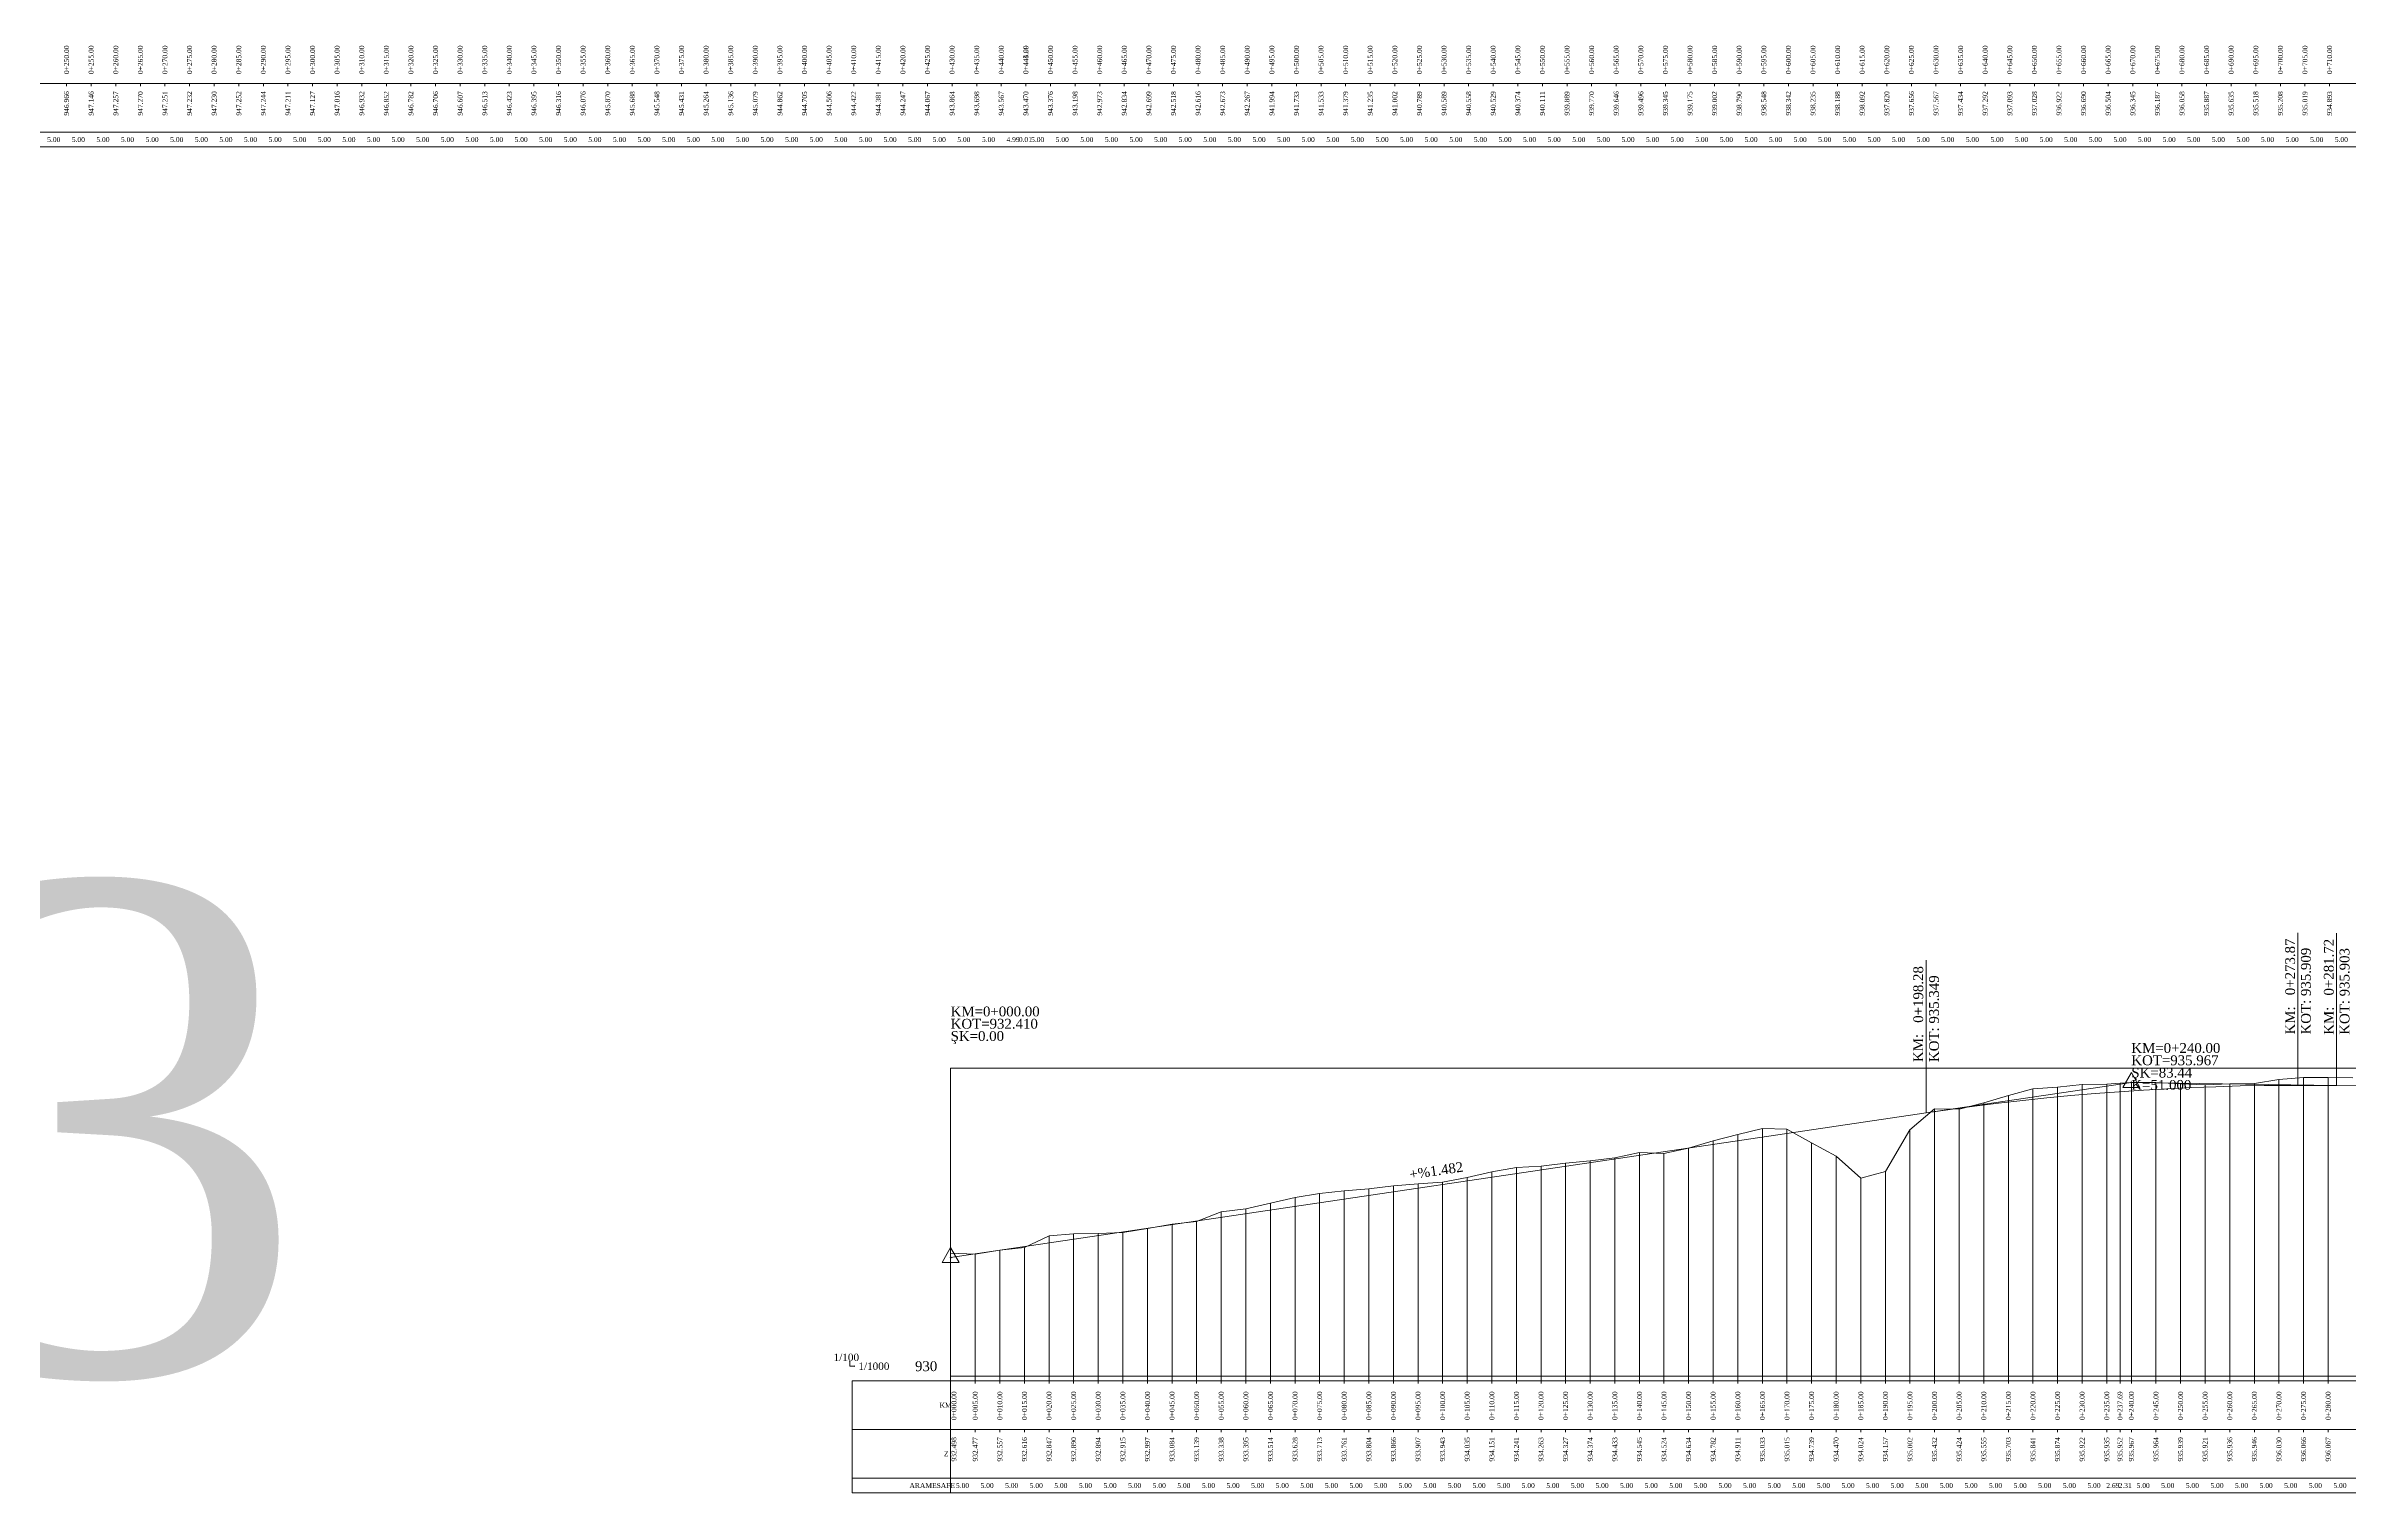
# Model space of a CAD drawing. Header units: metres. Extents: x 478603 to 489313, y 4282657 to 4289463.
# Drawn here: x 483923.2 to 484391.5, y 4285975.9 to 4286269.9 of the extents above; entities that cross this region are included whole.
import ezdxf

# ---------------------------------------------------------------- set-up
doc = ezdxf.new("R2010")
doc.units = ezdxf.units.M
doc.layers.get('0').update_dxf_attribs({"color": 5, "lineweight": 0})
for name, color, linetype, lineweight in [('PL_SEMBOL', 7, 'Continuous', 0), ('PR_ALINMAN', 1, 'Continuous', 0), ('PR_ENK_ARAMESAFE', 5, 'Continuous', 0), ('PR_ENK_EKSEN1', 5, 'Continuous', 0), ('PR_ENK_EKSEN1D', 1, 'Continuous', 0), ('PR_ENK_KM', 18, 'Continuous', 0), ('PR_ENK_Z', 96, 'Continuous', 0), ('PR_KIYAS', 153, 'Continuous', 0), ('PR_KURP', 2, 'Continuous', 0), ('PR_KURP_MIN', 30, 'Continuous', 0), ('PR_KURP_TF', 4, 'Continuous', 0), ('PR_KURP_TO', 96, 'Continuous', 0), ('PR_OLCEK', 1, 'Continuous', 0), ('PR_PROFIL', 153, 'Continuous', 0), ('PR_TANJANT', 30, 'Continuous', 0)]:
    doc.layers.add(name, color=color, linetype=linetype, lineweight=lineweight)
doc.styles.get("Standard").update_dxf_attribs({"font": 'times.ttf'})

# ---------------------------------------------------------------- blocks, each defined once
blk = doc.blocks.new('3')
at = {"layer": 'PL_SEMBOL'}
for p, q in [((0, 2), (-1.75, -1)), ((0.125, 0.125), (-0.125, -0.125)), ((-0.125, 0.125), (0.125, -0.125)), ((1.75, -1), (0, 2)), ((-1.75, -1), (1.75, -1))]:
    blk.add_line(p, q, dxfattribs=at)

msp = doc.modelspace()

# ---------------------------------------------------------------- linework, layer by layer
at = {"layer": 'PR_ALINMAN'}
for p, q in [((484388.77, 4286058.64), (484577.89, 4286055.73)), ((484107.04, 4286023.71), (484305.32, 4286053.1))]:
    msp.add_line(p, q, dxfattribs=at)
at = {"layer": 'PR_ENK_EKSEN1'}
for p, q in [((484337.04, 4286058.83), (484342.04, 4286058.95)), ((484342.04, 4286058.95), (484344.74, 4286059.13)), ((484344.74, 4286059.13), (484347.04, 4286059.28)), ((484347.04, 4286059.28), (484352.04, 4286059.25)), ((484352.04, 4286059.25), (484357.04, 4286059)), ((484357.04, 4286059), (484362.04, 4286058.81)), ((484362.04, 4286058.81), (484367.04, 4286058.97)), ((484367.04, 4286058.97), (484372.04, 4286059.07)), ((484372.04, 4286059.07), (484377.04, 4286059.91)), ((484377.04, 4286059.91), (484382.04, 4286060.27)), ((484382.04, 4286060.27), (484387.04, 4286060.28)), ((484387.04, 4286060.28), (484392.04, 4286060.22)), ((484312.04, 4286053.85), (484317.04, 4286055.16)), ((484317.04, 4286055.16), (484322.04, 4286056.64)), ((484322.04, 4286056.64), (484327.04, 4286058.01)), ((484327.04, 4286058.01), (484332.04, 4286058.34)), ((484332.04, 4286058.34), (484337.04, 4286058.83)), ((484267.04, 4286048.72), (484272.04, 4286049.94)), ((484272.04, 4286049.94), (484277.04, 4286049.75)), ((484277.04, 4286049.75), (484282.04, 4286047)), ((484297.04, 4286041.18), (484302.04, 4286049.63)), ((484302.04, 4286049.63), (484307.04, 4286053.93)), ((484307.04, 4286053.93), (484312.04, 4286053.85)), ((484242.04, 4286043.93), (484247.04, 4286045.06)), ((484247.04, 4286045.06), (484252.04, 4286044.84)), ((484252.04, 4286044.84), (484257.04, 4286045.94)), ((484257.04, 4286045.94), (484262.04, 4286047.43)), ((484262.04, 4286047.43), (484267.04, 4286048.72)), ((484282.04, 4286047), (484287.04, 4286044.31)), ((484212.04, 4286039.96), (484217.04, 4286041.12)), ((484217.04, 4286041.12), (484222.04, 4286042.02)), ((484222.04, 4286042.02), (484227.04, 4286042.23)), ((484227.04, 4286042.23), (484232.04, 4286042.88)), ((484232.04, 4286042.88), (484237.04, 4286043.35)), ((484237.04, 4286043.35), (484242.04, 4286043.93)), ((484287.04, 4286044.31), (484292.04, 4286039.84)), ((484292.04, 4286039.84), (484297.04, 4286041.18)), ((484172.04, 4286034.75), (484177.04, 4286035.89)), ((484177.04, 4286035.89), (484182.04, 4286036.74)), ((484182.04, 4286036.74), (484187.04, 4286037.22)), ((484187.04, 4286037.22), (484192.04, 4286037.65)), ((484192.04, 4286037.65), (484197.04, 4286038.27)), ((484197.04, 4286038.27), (484202.04, 4286038.68)), ((484202.04, 4286038.68), (484207.04, 4286039.04)), ((484207.04, 4286039.04), (484212.04, 4286039.96)), ((484152.04, 4286030.45), (484157.04, 4286030.99)), ((484157.04, 4286030.99), (484162.04, 4286032.99)), ((484162.04, 4286032.99), (484167.04, 4286033.56)), ((484167.04, 4286033.56), (484172.04, 4286034.75)), ((484122.04, 4286025.76), (484127.04, 4286028.08)), ((484127.04, 4286028.08), (484132.04, 4286028.51)), ((484132.04, 4286028.51), (484137.04, 4286028.55)), ((484137.04, 4286028.55), (484142.04, 4286028.76)), ((484142.04, 4286028.76), (484147.04, 4286029.57)), ((484147.04, 4286029.57), (484152.04, 4286030.45)), ((484107.04, 4286024.58), (484112.04, 4286024.38)), ((484112.04, 4286024.38), (484117.04, 4286025.17)), ((484117.04, 4286025.17), (484122.04, 4286025.76))]:
    msp.add_line(p, q, dxfattribs=at)
at = {"layer": 'PR_ENK_EKSEN1D'}
for p, q in [((484342.04, 4285998.61), (484342.04, 4286058.95)), ((484344.74, 4285998.61), (484344.74, 4286059.13)), ((484347.04, 4285998.61), (484347.04, 4286059.28)), ((484352.04, 4285998.61), (484352.04, 4286059.25)), ((484357.04, 4285998.61), (484357.04, 4286059)), ((484367.04, 4285998.61), (484367.04, 4286058.97)), ((484372.04, 4285998.61), (484372.04, 4286059.07)), ((484377.04, 4285998.61), (484377.04, 4286059.91)), ((484382.04, 4285998.61), (484382.04, 4286060.27)), ((484387.04, 4285998.61), (484387.04, 4286060.28)), ((484317.04, 4285998.61), (484317.04, 4286055.16)), ((484322.04, 4285998.61), (484322.04, 4286056.64)), ((484327.04, 4285998.61), (484327.04, 4286058.01)), ((484332.04, 4285998.61), (484332.04, 4286058.34)), ((484337.04, 4285998.61), (484337.04, 4286058.83)), ((484362.04, 4285998.61), (484362.04, 4286058.81)), ((484272.04, 4285998.61), (484272.04, 4286049.94)), ((484277.04, 4285998.61), (484277.04, 4286049.75)), ((484302.04, 4285998.61), (484302.04, 4286049.63)), ((484307.04, 4285998.61), (484307.04, 4286053.93)), ((484312.04, 4285998.61), (484312.04, 4286053.85)), ((484247.04, 4285998.61), (484247.04, 4286045.06)), ((484257.04, 4285998.61), (484257.04, 4286045.94)), ((484262.04, 4285998.61), (484262.04, 4286047.43)), ((484267.04, 4285998.61), (484267.04, 4286048.72)), ((484282.04, 4285998.61), (484282.04, 4286047)), ((484217.04, 4285998.61), (484217.04, 4286041.12)), ((484222.04, 4285998.61), (484222.04, 4286042.02)), ((484227.04, 4285998.61), (484227.04, 4286042.23)), ((484232.04, 4285998.61), (484232.04, 4286042.88)), ((484237.04, 4285998.61), (484237.04, 4286043.35)), ((484242.04, 4285998.61), (484242.04, 4286043.93)), ((484252.04, 4285998.61), (484252.04, 4286044.84)), ((484287.04, 4285998.61), (484287.04, 4286044.31)), ((484297.04, 4285998.61), (484297.04, 4286041.18)), ((484177.04, 4285998.61), (484177.04, 4286035.89)), ((484182.04, 4285998.61), (484182.04, 4286036.74)), ((484187.04, 4285998.61), (484187.04, 4286037.22)), ((484192.04, 4285998.61), (484192.04, 4286037.65)), ((484197.04, 4285998.61), (484197.04, 4286038.27)), ((484202.04, 4285998.61), (484202.04, 4286038.68)), ((484207.04, 4285998.61), (484207.04, 4286039.04)), ((484212.04, 4285998.61), (484212.04, 4286039.96)), ((484292.04, 4285998.61), (484292.04, 4286039.84)), ((484157.04, 4285998.61), (484157.04, 4286030.99)), ((484162.04, 4285998.61), (484162.04, 4286032.99)), ((484167.04, 4285998.61), (484167.04, 4286033.56)), ((484172.04, 4285998.61), (484172.04, 4286034.75)), ((484127.04, 4285998.61), (484127.04, 4286028.08)), ((484132.04, 4285998.61), (484132.04, 4286028.51)), ((484137.04, 4285998.61), (484137.04, 4286028.55)), ((484142.04, 4285998.61), (484142.04, 4286028.76)), ((484147.04, 4285998.61), (484147.04, 4286029.57)), ((484152.04, 4285998.61), (484152.04, 4286030.45)), ((484107.04, 4285998.61), (484107.04, 4286024.58)), ((484112.04, 4285998.61), (484112.04, 4286024.38)), ((484117.04, 4285998.61), (484117.04, 4286025.17)), ((484122.04, 4285998.61), (484122.04, 4286025.76))]:
    msp.add_line(p, q, dxfattribs=at)
at = {"layer": 'PR_KIYAS'}
msp.add_line((484107.04, 4285999.61), (484577.89, 4285999.61), dxfattribs=at)
at = {"layer": 'PR_KURP'}
for p, q in [((484310.23, 4286053.8), (484315.14, 4286054.46)), ((484315.14, 4286054.46), (484320.05, 4286055.07)), ((484320.05, 4286055.07), (484324.96, 4286055.63)), ((484324.96, 4286055.63), (484329.87, 4286056.14)), ((484329.87, 4286056.14), (484334.77, 4286056.61)), ((484334.77, 4286056.61), (484339.68, 4286057.03)), ((484339.68, 4286057.03), (484344.59, 4286057.4)), ((484344.59, 4286057.4), (484349.5, 4286057.73)), ((484349.5, 4286057.73), (484354.41, 4286058.01)), ((484354.41, 4286058.01), (484359.32, 4286058.24)), ((484359.32, 4286058.24), (484364.22, 4286058.42)), ((484364.22, 4286058.42), (484369.13, 4286058.56)), ((484369.13, 4286058.56), (484374.04, 4286058.65)), ((484374.04, 4286058.65), (484378.95, 4286058.69)), ((484378.95, 4286058.69), (484383.86, 4286058.69)), ((484383.86, 4286058.69), (484388.77, 4286058.64)), ((484305.32, 4286053.1), (484310.23, 4286053.8))]:
    msp.add_line(p, q, dxfattribs=at)
at = {"layer": 'PR_KURP_MIN'}
msp.add_line((484380.91, 4286058.7), (484380.91, 4286089.7), dxfattribs=at)
at = {"layer": 'PR_KURP_TF'}
msp.add_line((484388.77, 4286058.64), (484388.77, 4286089.64), dxfattribs=at)
at = {"layer": 'PR_KURP_TO'}
msp.add_line((484305.32, 4286053.1), (484305.32, 4286084.1), dxfattribs=at)
at = {"layer": 'PR_OLCEK'}
for p, q in [((484086.49, 4286002.51), (484086.54, 4286002.61)), ((484086.54, 4286001.61), (484086.54, 4286002.61)), ((484086.54, 4286002.61), (484086.59, 4286002.51)), ((484087.54, 4286001.61), (484086.54, 4286001.61)), ((484087.44, 4286001.66), (484087.54, 4286001.61)), ((484087.54, 4286001.61), (484087.44, 4286001.56))]:
    msp.add_line(p, q, dxfattribs=at)
for p in [(484107.04, 4286062.16, 936.25), (484107.04, 4285998.61, 929.9)]:
    msp.add_point(p, dxfattribs=at)
at = {"layer": 'PR_PROFIL'}
for p, q in [((483657.33, 4286262.27), (484823.26, 4286262.27)), ((483927.33, 4286261.77), (483927.33, 4286262.27)), ((483932.33, 4286261.77), (483932.33, 4286262.27)), ((483937.33, 4286261.77), (483937.33, 4286262.27)), ((483942.33, 4286261.77), (483942.33, 4286262.27)), ((483947.33, 4286261.77), (483947.33, 4286262.27)), ((483952.33, 4286261.77), (483952.33, 4286262.27)), ((483957.33, 4286261.77), (483957.33, 4286262.27)), ((483962.33, 4286261.77), (483962.33, 4286262.27)), ((483967.33, 4286261.77), (483967.33, 4286262.27)), ((483972.33, 4286261.77), (483972.33, 4286262.27)), ((483977.33, 4286261.77), (483977.33, 4286262.27)), ((483982.33, 4286261.77), (483982.33, 4286262.27)), ((483987.33, 4286261.77), (483987.33, 4286262.27)), ((483992.33, 4286261.77), (483992.33, 4286262.27)), ((483997.33, 4286261.77), (483997.33, 4286262.27)), ((484002.33, 4286261.77), (484002.33, 4286262.27)), ((484007.33, 4286261.77), (484007.33, 4286262.27)), ((484012.33, 4286261.77), (484012.33, 4286262.27)), ((484017.33, 4286261.77), (484017.33, 4286262.27)), ((484022.33, 4286261.77), (484022.33, 4286262.27)), ((484027.33, 4286261.77), (484027.33, 4286262.27)), ((484032.33, 4286261.77), (484032.33, 4286262.27)), ((484037.33, 4286261.77), (484037.33, 4286262.27)), ((484042.33, 4286261.77), (484042.33, 4286262.27)), ((484047.33, 4286261.77), (484047.33, 4286262.27)), ((484052.33, 4286261.77), (484052.33, 4286262.27)), ((484057.33, 4286261.77), (484057.33, 4286262.27)), ((484062.33, 4286261.77), (484062.33, 4286262.27)), ((484067.33, 4286261.77), (484067.33, 4286262.27)), ((484072.33, 4286261.77), (484072.33, 4286262.27)), ((484077.33, 4286261.77), (484077.33, 4286262.27)), ((484082.33, 4286261.77), (484082.33, 4286262.27)), ((484087.33, 4286261.77), (484087.33, 4286262.27)), ((484092.33, 4286261.77), (484092.33, 4286262.27)), ((484097.33, 4286261.77), (484097.33, 4286262.27)), ((484102.33, 4286261.77), (484102.33, 4286262.27)), ((484107.33, 4286261.77), (484107.33, 4286262.27)), ((484112.33, 4286261.77), (484112.33, 4286262.27)), ((484117.33, 4286261.77), (484117.33, 4286262.27)), ((484122.32, 4286261.77), (484122.32, 4286262.27)), ((484122.33, 4286261.77), (484122.33, 4286262.27)), ((484127.33, 4286261.77), (484127.33, 4286262.27)), ((484132.33, 4286261.77), (484132.33, 4286262.27)), ((484137.33, 4286261.77), (484137.33, 4286262.27)), ((484142.33, 4286261.77), (484142.33, 4286262.27)), ((484147.33, 4286261.77), (484147.33, 4286262.27)), ((484152.33, 4286261.77), (484152.33, 4286262.27)), ((484157.33, 4286261.77), (484157.33, 4286262.27)), ((484162.33, 4286261.77), (484162.33, 4286262.27)), ((484167.33, 4286261.77), (484167.33, 4286262.27)), ((484172.33, 4286261.77), (484172.33, 4286262.27)), ((484177.33, 4286261.77), (484177.33, 4286262.27)), ((484182.33, 4286261.77), (484182.33, 4286262.27)), ((484187.33, 4286261.77), (484187.33, 4286262.27)), ((484192.33, 4286261.77), (484192.33, 4286262.27)), ((484197.33, 4286261.77), (484197.33, 4286262.27)), ((484202.33, 4286261.77), (484202.33, 4286262.27)), ((484207.33, 4286261.77), (484207.33, 4286262.27)), ((484212.33, 4286261.77), (484212.33, 4286262.27)), ((484217.33, 4286261.77), (484217.33, 4286262.27)), ((484222.33, 4286261.77), (484222.33, 4286262.27)), ((484227.33, 4286261.77), (484227.33, 4286262.27)), ((484232.33, 4286261.77), (484232.33, 4286262.27)), ((484237.33, 4286261.77), (484237.33, 4286262.27)), ((484242.33, 4286261.77), (484242.33, 4286262.27)), ((484247.33, 4286261.77), (484247.33, 4286262.27)), ((484252.33, 4286261.77), (484252.33, 4286262.27)), ((484257.33, 4286261.77), (484257.33, 4286262.27)), ((484262.33, 4286261.77), (484262.33, 4286262.27)), ((484267.33, 4286261.77), (484267.33, 4286262.27)), ((484272.33, 4286261.77), (484272.33, 4286262.27)), ((484277.33, 4286261.77), (484277.33, 4286262.27)), ((484282.33, 4286261.77), (484282.33, 4286262.27)), ((484287.33, 4286261.77), (484287.33, 4286262.27)), ((484292.33, 4286261.77), (484292.33, 4286262.27)), ((484297.33, 4286261.77), (484297.33, 4286262.27)), ((484302.33, 4286261.77), (484302.33, 4286262.27)), ((484307.33, 4286261.77), (484307.33, 4286262.27)), ((484312.33, 4286261.77), (484312.33, 4286262.27)), ((484317.33, 4286261.77), (484317.33, 4286262.27)), ((484322.33, 4286261.77), (484322.33, 4286262.27)), ((484327.33, 4286261.77), (484327.33, 4286262.27)), ((484332.33, 4286261.77), (484332.33, 4286262.27)), ((484337.33, 4286261.77), (484337.33, 4286262.27)), ((484342.33, 4286261.77), (484342.33, 4286262.27)), ((484347.33, 4286261.77), (484347.33, 4286262.27)), ((484352.33, 4286261.77), (484352.33, 4286262.27)), ((484357.33, 4286261.77), (484357.33, 4286262.27)), ((484362.33, 4286261.77), (484362.33, 4286262.27)), ((484367.33, 4286261.77), (484367.33, 4286262.27)), ((484372.33, 4286261.77), (484372.33, 4286262.27)), ((484377.33, 4286261.77), (484377.33, 4286262.27)), ((484382.33, 4286261.77), (484382.33, 4286262.27)), ((484387.33, 4286261.77), (484387.33, 4286262.27)), ((483657.33, 4286252.4), (484823.26, 4286252.4)), ((483657.33, 4286249.4), (484823.26, 4286249.4)), ((484107.04, 4286062.16), (484577.89, 4286062.16)), ((484107.04, 4285998.61), (484107.04, 4286062.16)), ((484087.04, 4285998.61), (484577.89, 4285998.61)), ((484087.04, 4285988.73), (484087.04, 4285998.61)), ((484107.04, 4285988.73), (484107.04, 4285998.61)), ((484107.04, 4285998.11), (484107.04, 4285998.61)), ((484112.04, 4285998.11), (484112.04, 4285998.61)), ((484117.04, 4285998.11), (484117.04, 4285998.61)), ((484122.04, 4285998.11), (484122.04, 4285998.61)), ((484127.04, 4285998.11), (484127.04, 4285998.61)), ((484132.04, 4285998.11), (484132.04, 4285998.61)), ((484137.04, 4285998.11), (484137.04, 4285998.61)), ((484142.04, 4285998.11), (484142.04, 4285998.61)), ((484147.04, 4285998.11), (484147.04, 4285998.61)), ((484152.04, 4285998.11), (484152.04, 4285998.61)), ((484157.04, 4285998.11), (484157.04, 4285998.61)), ((484162.04, 4285998.11), (484162.04, 4285998.61)), ((484167.04, 4285998.11), (484167.04, 4285998.61)), ((484172.04, 4285998.11), (484172.04, 4285998.61)), ((484177.04, 4285998.11), (484177.04, 4285998.61)), ((484182.04, 4285998.11), (484182.04, 4285998.61)), ((484187.04, 4285998.11), (484187.04, 4285998.61)), ((484192.04, 4285998.11), (484192.04, 4285998.61)), ((484197.04, 4285998.11), (484197.04, 4285998.61)), ((484202.04, 4285998.11), (484202.04, 4285998.61)), ((484207.04, 4285998.11), (484207.04, 4285998.61)), ((484212.04, 4285998.11), (484212.04, 4285998.61)), ((484217.04, 4285998.11), (484217.04, 4285998.61)), ((484222.04, 4285998.11), (484222.04, 4285998.61)), ((484227.04, 4285998.11), (484227.04, 4285998.61)), ((484232.04, 4285998.11), (484232.04, 4285998.61)), ((484237.04, 4285998.11), (484237.04, 4285998.61)), ((484242.04, 4285998.11), (484242.04, 4285998.61)), ((484247.04, 4285998.11), (484247.04, 4285998.61)), ((484252.04, 4285998.11), (484252.04, 4285998.61)), ((484257.04, 4285998.11), (484257.04, 4285998.61)), ((484262.04, 4285998.11), (484262.04, 4285998.61)), ((484267.04, 4285998.11), (484267.04, 4285998.61)), ((484272.04, 4285998.11), (484272.04, 4285998.61)), ((484277.04, 4285998.11), (484277.04, 4285998.61)), ((484282.04, 4285998.11), (484282.04, 4285998.61)), ((484287.04, 4285998.11), (484287.04, 4285998.61)), ((484292.04, 4285998.11), (484292.04, 4285998.61)), ((484297.04, 4285998.11), (484297.04, 4285998.61)), ((484302.04, 4285998.11), (484302.04, 4285998.61)), ((484307.04, 4285998.11), (484307.04, 4285998.61)), ((484312.04, 4285998.11), (484312.04, 4285998.61)), ((484317.04, 4285998.11), (484317.04, 4285998.61)), ((484322.04, 4285998.11), (484322.04, 4285998.61)), ((484327.04, 4285998.11), (484327.04, 4285998.61)), ((484332.04, 4285998.11), (484332.04, 4285998.61)), ((484337.04, 4285998.11), (484337.04, 4285998.61)), ((484342.04, 4285998.11), (484342.04, 4285998.61)), ((484344.74, 4285998.11), (484344.74, 4285998.61)), ((484347.04, 4285998.11), (484347.04, 4285998.61)), ((484352.04, 4285998.11), (484352.04, 4285998.61)), ((484357.04, 4285998.11), (484357.04, 4285998.61)), ((484362.04, 4285998.11), (484362.04, 4285998.61)), ((484367.04, 4285998.11), (484367.04, 4285998.61)), ((484372.04, 4285998.11), (484372.04, 4285998.61)), ((484377.04, 4285998.11), (484377.04, 4285998.61)), ((484382.04, 4285998.11), (484382.04, 4285998.61)), ((484387.04, 4285998.11), (484387.04, 4285998.61)), ((484087.04, 4285988.73), (484577.89, 4285988.73)), ((484087.04, 4285978.86), (484087.04, 4285988.73)), ((484107.04, 4285978.86), (484107.04, 4285988.73)), ((484107.04, 4285988.23), (484107.04, 4285988.73)), ((484112.04, 4285988.23), (484112.04, 4285988.73)), ((484117.04, 4285988.23), (484117.04, 4285988.73)), ((484122.04, 4285988.23), (484122.04, 4285988.73)), ((484127.04, 4285988.23), (484127.04, 4285988.73)), ((484132.04, 4285988.23), (484132.04, 4285988.73)), ((484137.04, 4285988.23), (484137.04, 4285988.73)), ((484142.04, 4285988.23), (484142.04, 4285988.73)), ((484147.04, 4285988.23), (484147.04, 4285988.73)), ((484152.04, 4285988.23), (484152.04, 4285988.73)), ((484157.04, 4285988.23), (484157.04, 4285988.73)), ((484162.04, 4285988.23), (484162.04, 4285988.73)), ((484167.04, 4285988.23), (484167.04, 4285988.73)), ((484172.04, 4285988.23), (484172.04, 4285988.73)), ((484177.04, 4285988.23), (484177.04, 4285988.73)), ((484182.04, 4285988.23), (484182.04, 4285988.73)), ((484187.04, 4285988.23), (484187.04, 4285988.73)), ((484192.04, 4285988.23), (484192.04, 4285988.73)), ((484197.04, 4285988.23), (484197.04, 4285988.73)), ((484202.04, 4285988.23), (484202.04, 4285988.73)), ((484207.04, 4285988.23), (484207.04, 4285988.73)), ((484212.04, 4285988.23), (484212.04, 4285988.73)), ((484217.04, 4285988.23), (484217.04, 4285988.73)), ((484222.04, 4285988.23), (484222.04, 4285988.73)), ((484227.04, 4285988.23), (484227.04, 4285988.73)), ((484232.04, 4285988.23), (484232.04, 4285988.73)), ((484237.04, 4285988.23), (484237.04, 4285988.73)), ((484242.04, 4285988.23), (484242.04, 4285988.73)), ((484247.04, 4285988.23), (484247.04, 4285988.73)), ((484252.04, 4285988.23), (484252.04, 4285988.73)), ((484257.04, 4285988.23), (484257.04, 4285988.73)), ((484262.04, 4285988.23), (484262.04, 4285988.73)), ((484267.04, 4285988.23), (484267.04, 4285988.73)), ((484272.04, 4285988.23), (484272.04, 4285988.73)), ((484277.04, 4285988.23), (484277.04, 4285988.73)), ((484282.04, 4285988.23), (484282.04, 4285988.73)), ((484287.04, 4285988.23), (484287.04, 4285988.73)), ((484292.04, 4285988.23), (484292.04, 4285988.73)), ((484297.04, 4285988.23), (484297.04, 4285988.73)), ((484302.04, 4285988.23), (484302.04, 4285988.73)), ((484307.04, 4285988.23), (484307.04, 4285988.73)), ((484312.04, 4285988.23), (484312.04, 4285988.73)), ((484317.04, 4285988.23), (484317.04, 4285988.73)), ((484322.04, 4285988.23), (484322.04, 4285988.73)), ((484327.04, 4285988.23), (484327.04, 4285988.73)), ((484332.04, 4285988.23), (484332.04, 4285988.73)), ((484337.04, 4285988.23), (484337.04, 4285988.73)), ((484342.04, 4285988.23), (484342.04, 4285988.73)), ((484344.74, 4285988.23), (484344.74, 4285988.73)), ((484347.04, 4285988.23), (484347.04, 4285988.73)), ((484352.04, 4285988.23), (484352.04, 4285988.73)), ((484357.04, 4285988.23), (484357.04, 4285988.73)), ((484362.04, 4285988.23), (484362.04, 4285988.73)), ((484367.04, 4285988.23), (484367.04, 4285988.73)), ((484372.04, 4285988.23), (484372.04, 4285988.73)), ((484377.04, 4285988.23), (484377.04, 4285988.73)), ((484382.04, 4285988.23), (484382.04, 4285988.73)), ((484387.04, 4285988.23), (484387.04, 4285988.73)), ((484087.04, 4285978.86), (484577.89, 4285978.86)), ((484087.04, 4285975.86), (484087.04, 4285978.86)), ((484087.04, 4285975.86), (484577.89, 4285975.86)), ((484107.04, 4285975.86), (484107.04, 4285978.86))]:
    msp.add_line(p, q, dxfattribs=at)
at = {"layer": 'PR_TANJANT'}
for p, q in [((484305.32, 4286053.1), (484347.04, 4286059.28)), ((484347.04, 4286059.28), (484388.77, 4286058.64))]:
    msp.add_line(p, q, dxfattribs=at)

# ---------------------------------------------------------------- block references
at = {"layer": 'PR_ALINMAN'}
for p in [(484347.04, 4286059.28), (484107.04, 4286023.71)]:
    msp.add_blockref('3', p, dxfattribs=at)

# ---------------------------------------------------------------- texts
msp.add_text('Y1-3', height=100).set_placement((483665.91, 4286000.01))
for s, p in [('KM=0+000.00', (484107.04, 4286072.71)), ('KOT=932.410', (484107.04, 4286070.21)), ('ŞK=0.00', (484107.04, 4286067.71)), ('KM=0+240.00', (484347.04, 4286065.28)), ('KOT=935.967', (484347.04, 4286062.78)), ('K=51.000', (484347.04, 4286057.78)), ('ŞK=83.44', (484347.04, 4286060.28))]:
    msp.add_text(s, height=2, dxfattribs=at).set_placement(p)
msp.add_text('+%1.482', height=2, rotation=8.4308, dxfattribs=at).set_placement((484200.45, 4286039.57))
at = {"layer": 'PR_ENK_ARAMESAFE'}
for s, p in [('5.00', (483923.39, 4286250.4)), ('5.00', (483928.39, 4286250.4)), ('5.00', (483933.39, 4286250.4)), ('5.00', (483938.39, 4286250.4)), ('5.00', (483943.39, 4286250.4)), ('5.00', (483948.39, 4286250.4)), ('5.00', (483953.39, 4286250.4)), ('5.00', (483958.39, 4286250.4)), ('5.00', (483963.39, 4286250.4)), ('5.00', (483968.39, 4286250.4)), ('5.00', (483973.39, 4286250.4)), ('5.00', (483978.39, 4286250.4)), ('5.00', (483983.39, 4286250.4)), ('5.00', (483988.39, 4286250.4)), ('5.00', (483993.39, 4286250.4)), ('5.00', (483998.39, 4286250.4)), ('5.00', (484003.39, 4286250.4)), ('5.00', (484008.39, 4286250.4)), ('5.00', (484013.39, 4286250.4)), ('5.00', (484018.39, 4286250.4)), ('5.00', (484023.39, 4286250.4)), ('5.00', (484028.39, 4286250.4)), ('5.00', (484033.39, 4286250.4)), ('5.00', (484038.39, 4286250.4)), ('5.00', (484043.39, 4286250.4)), ('5.00', (484048.39, 4286250.4)), ('5.00', (484053.39, 4286250.4)), ('5.00', (484058.39, 4286250.4)), ('5.00', (484063.39, 4286250.4)), ('5.00', (484068.39, 4286250.4)), ('5.00', (484073.39, 4286250.4)), ('5.00', (484078.39, 4286250.4)), ('5.00', (484083.39, 4286250.4)), ('5.00', (484088.39, 4286250.4)), ('5.00', (484093.39, 4286250.4)), ('5.00', (484098.39, 4286250.4)), ('5.00', (484103.39, 4286250.4)), ('5.00', (484108.39, 4286250.4)), ('5.00', (484113.39, 4286250.4)), ('4.99', (484118.39, 4286250.4)), ('0.01', (484120.89, 4286250.4)), ('5.00', (484123.39, 4286250.4)), ('5.00', (484128.39, 4286250.4)), ('5.00', (484133.39, 4286250.4)), ('5.00', (484138.39, 4286250.4)), ('5.00', (484143.39, 4286250.4)), ('5.00', (484148.39, 4286250.4)), ('5.00', (484153.39, 4286250.4)), ('5.00', (484158.39, 4286250.4)), ('5.00', (484163.39, 4286250.4)), ('5.00', (484168.39, 4286250.4)), ('5.00', (484173.39, 4286250.4)), ('5.00', (484178.39, 4286250.4)), ('5.00', (484183.39, 4286250.4)), ('5.00', (484188.39, 4286250.4)), ('5.00', (484193.39, 4286250.4)), ('5.00', (484198.39, 4286250.4)), ('5.00', (484203.39, 4286250.4)), ('5.00', (484208.39, 4286250.4)), ('5.00', (484213.39, 4286250.4)), ('5.00', (484218.39, 4286250.4)), ('5.00', (484223.39, 4286250.4)), ('5.00', (484228.39, 4286250.4)), ('5.00', (484233.39, 4286250.4)), ('5.00', (484238.39, 4286250.4)), ('5.00', (484243.39, 4286250.4)), ('5.00', (484248.39, 4286250.4)), ('5.00', (484253.39, 4286250.4)), ('5.00', (484258.39, 4286250.4)), ('5.00', (484263.39, 4286250.4)), ('5.00', (484268.39, 4286250.4)), ('5.00', (484273.39, 4286250.4)), ('5.00', (484278.39, 4286250.4)), ('5.00', (484283.39, 4286250.4)), ('5.00', (484288.39, 4286250.4)), ('5.00', (484293.39, 4286250.4)), ('5.00', (484298.39, 4286250.4)), ('5.00', (484303.39, 4286250.4)), ('5.00', (484308.39, 4286250.4)), ('5.00', (484313.39, 4286250.4)), ('5.00', (484318.39, 4286250.4)), ('5.00', (484323.39, 4286250.4)), ('5.00', (484328.39, 4286250.4)), ('5.00', (484333.39, 4286250.4)), ('5.00', (484338.39, 4286250.4)), ('5.00', (484343.39, 4286250.4)), ('5.00', (484348.39, 4286250.4)), ('5.00', (484353.39, 4286250.4)), ('5.00', (484358.39, 4286250.4)), ('5.00', (484363.39, 4286250.4)), ('5.00', (484368.39, 4286250.4)), ('5.00', (484373.39, 4286250.4)), ('5.00', (484378.39, 4286250.4)), ('5.00', (484383.39, 4286250.4)), ('5.00', (484388.39, 4286250.4)), ('ARAMESAFE', (484098.67, 4285976.86)), ('5.00', (484108.11, 4285976.86)), ('5.00', (484113.11, 4285976.86)), ('5.00', (484118.11, 4285976.86)), ('5.00', (484123.11, 4285976.86)), ('5.00', (484128.11, 4285976.86)), ('5.00', (484133.11, 4285976.86)), ('5.00', (484138.11, 4285976.86)), ('5.00', (484143.11, 4285976.86)), ('5.00', (484148.11, 4285976.86)), ('5.00', (484153.11, 4285976.86)), ('5.00', (484158.11, 4285976.86)), ('5.00', (484163.11, 4285976.86)), ('5.00', (484168.11, 4285976.86)), ('5.00', (484173.11, 4285976.86)), ('5.00', (484178.11, 4285976.86)), ('5.00', (484183.11, 4285976.86)), ('5.00', (484188.11, 4285976.86)), ('5.00', (484193.11, 4285976.86)), ('5.00', (484198.11, 4285976.86)), ('5.00', (484203.11, 4285976.86)), ('5.00', (484208.11, 4285976.86)), ('5.00', (484213.11, 4285976.86)), ('5.00', (484218.11, 4285976.86)), ('5.00', (484223.11, 4285976.86)), ('5.00', (484228.11, 4285976.86)), ('5.00', (484233.11, 4285976.86)), ('5.00', (484238.11, 4285976.86)), ('5.00', (484243.11, 4285976.86)), ('5.00', (484248.11, 4285976.86)), ('5.00', (484253.11, 4285976.86)), ('5.00', (484258.11, 4285976.86)), ('5.00', (484263.11, 4285976.86)), ('5.00', (484268.11, 4285976.86)), ('5.00', (484273.11, 4285976.86)), ('5.00', (484278.11, 4285976.86)), ('5.00', (484283.11, 4285976.86)), ('5.00', (484288.11, 4285976.86)), ('5.00', (484293.11, 4285976.86)), ('5.00', (484298.11, 4285976.86)), ('5.00', (484303.11, 4285976.86)), ('5.00', (484308.11, 4285976.86)), ('5.00', (484313.11, 4285976.86)), ('5.00', (484318.11, 4285976.86)), ('5.00', (484323.11, 4285976.86)), ('5.00', (484328.11, 4285976.86)), ('5.00', (484333.11, 4285976.86)), ('5.00', (484338.11, 4285976.86)), ('2.69', (484341.95, 4285976.86)), ('2.31', (484344.45, 4285976.86)), ('5.00', (484348.11, 4285976.86)), ('5.00', (484353.11, 4285976.86)), ('5.00', (484358.11, 4285976.86)), ('5.00', (484363.11, 4285976.86)), ('5.00', (484368.11, 4285976.86)), ('5.00', (484373.11, 4285976.86)), ('5.00', (484378.11, 4285976.86)), ('5.00', (484383.11, 4285976.86)), ('5.00', (484388.11, 4285976.86))]:
    msp.add_text(s, height=1, dxfattribs=at).set_placement(p)
at = {"layer": 'PR_ENK_KM'}
for s, p in [('  0+250.00', (483927.83, 4286263.44)), ('  0+255.00', (483932.83, 4286263.44)), ('  0+260.00', (483937.83, 4286263.44)), ('  0+265.00', (483942.83, 4286263.44)), ('  0+270.00', (483947.83, 4286263.44)), ('  0+275.00', (483952.83, 4286263.44)), ('  0+280.00', (483957.83, 4286263.44)), ('  0+285.00', (483962.83, 4286263.44)), ('  0+290.00', (483967.83, 4286263.44)), ('  0+295.00', (483972.83, 4286263.44)), ('  0+300.00', (483977.83, 4286263.44)), ('  0+305.00', (483982.83, 4286263.44)), ('  0+310.00', (483987.83, 4286263.44)), ('  0+315.00', (483992.83, 4286263.44)), ('  0+320.00', (483997.83, 4286263.44)), ('  0+325.00', (484002.83, 4286263.44)), ('  0+330.00', (484007.83, 4286263.44)), ('  0+335.00', (484012.83, 4286263.44)), ('  0+340.00', (484017.83, 4286263.44)), ('  0+345.00', (484022.83, 4286263.44)), ('  0+350.00', (484027.83, 4286263.44)), ('  0+355.00', (484032.83, 4286263.44)), ('  0+360.00', (484037.83, 4286263.44)), ('  0+365.00', (484042.83, 4286263.44)), ('  0+370.00', (484047.83, 4286263.44)), ('  0+375.00', (484052.83, 4286263.44)), ('  0+380.00', (484057.83, 4286263.44)), ('  0+385.00', (484062.83, 4286263.44)), ('  0+390.00', (484067.83, 4286263.44)), ('  0+395.00', (484072.83, 4286263.44)), ('  0+400.00', (484077.83, 4286263.44)), ('  0+405.00', (484082.83, 4286263.44)), ('  0+410.00', (484087.83, 4286263.44)), ('  0+415.00', (484092.83, 4286263.44)), ('  0+420.00', (484097.83, 4286263.44)), ('  0+425.00', (484102.83, 4286263.44)), ('  0+430.00', (484107.83, 4286263.44)), ('  0+435.00', (484112.83, 4286263.44)), ('  0+440.00', (484117.83, 4286263.44)), ('  0+444.99', (484122.82, 4286263.44)), ('  0+445.00', (484122.83, 4286263.44)), ('  0+450.00', (484127.83, 4286263.44)), ('  0+455.00', (484132.83, 4286263.44)), ('  0+460.00', (484137.83, 4286263.44)), ('  0+465.00', (484142.83, 4286263.44)), ('  0+470.00', (484147.83, 4286263.44)), ('  0+475.00', (484152.83, 4286263.44)), ('  0+480.00', (484157.83, 4286263.44)), ('  0+485.00', (484162.83, 4286263.44)), ('  0+490.00', (484167.83, 4286263.44)), ('  0+495.00', (484172.83, 4286263.44)), ('  0+500.00', (484177.83, 4286263.44)), ('  0+505.00', (484182.83, 4286263.44)), ('  0+510.00', (484187.83, 4286263.44)), ('  0+515.00', (484192.83, 4286263.44)), ('  0+520.00', (484197.83, 4286263.44)), ('  0+525.00', (484202.83, 4286263.44)), ('  0+530.00', (484207.83, 4286263.44)), ('  0+535.00', (484212.83, 4286263.44)), ('  0+540.00', (484217.83, 4286263.44)), ('  0+545.00', (484222.83, 4286263.44)), ('  0+550.00', (484227.83, 4286263.44)), ('  0+555.00', (484232.83, 4286263.44)), ('  0+560.00', (484237.83, 4286263.44)), ('  0+565.00', (484242.83, 4286263.44)), ('  0+570.00', (484247.83, 4286263.44)), ('  0+575.00', (484252.83, 4286263.44)), ('  0+580.00', (484257.83, 4286263.44)), ('  0+585.00', (484262.83, 4286263.44)), ('  0+590.00', (484267.83, 4286263.44)), ('  0+595.00', (484272.83, 4286263.44)), ('  0+600.00', (484277.83, 4286263.44)), ('  0+605.00', (484282.83, 4286263.44)), ('  0+610.00', (484287.83, 4286263.44)), ('  0+615.00', (484292.83, 4286263.44)), ('  0+620.00', (484297.83, 4286263.44)), ('  0+625.00', (484302.83, 4286263.44)), ('  0+630.00', (484307.83, 4286263.44)), ('  0+635.00', (484312.83, 4286263.44)), ('  0+640.00', (484317.83, 4286263.44)), ('  0+645.00', (484322.83, 4286263.44)), ('  0+650.00', (484327.83, 4286263.44)), ('  0+655.00', (484332.83, 4286263.44)), ('  0+660.00', (484337.83, 4286263.44)), ('  0+665.00', (484342.83, 4286263.44)), ('  0+670.00', (484347.83, 4286263.44)), ('  0+675.00', (484352.83, 4286263.44)), ('  0+680.00', (484357.83, 4286263.44)), ('  0+685.00', (484362.83, 4286263.44)), ('  0+690.00', (484367.83, 4286263.44)), ('  0+695.00', (484372.83, 4286263.44)), ('  0+700.00', (484377.83, 4286263.44)), ('  0+705.00', (484382.83, 4286263.44)), ('  0+710.00', (484387.83, 4286263.44)), ('  0+000.00', (484108.21, 4285989.9)), ('  0+005.00', (484112.54, 4285989.9)), ('  0+010.00', (484117.54, 4285989.9)), ('  0+015.00', (484122.54, 4285989.9)), ('  0+020.00', (484127.54, 4285989.9)), ('  0+025.00', (484132.54, 4285989.9)), ('  0+030.00', (484137.54, 4285989.9)), ('  0+035.00', (484142.54, 4285989.9)), ('  0+040.00', (484147.54, 4285989.9)), ('  0+045.00', (484152.54, 4285989.9)), ('  0+050.00', (484157.54, 4285989.9)), ('  0+055.00', (484162.54, 4285989.9)), ('  0+060.00', (484167.54, 4285989.9)), ('  0+065.00', (484172.54, 4285989.9)), ('  0+070.00', (484177.54, 4285989.9)), ('  0+075.00', (484182.54, 4285989.9)), ('  0+080.00', (484187.54, 4285989.9)), ('  0+085.00', (484192.54, 4285989.9)), ('  0+090.00', (484197.54, 4285989.9)), ('  0+095.00', (484202.54, 4285989.9)), ('  0+100.00', (484207.54, 4285989.9)), ('  0+105.00', (484212.54, 4285989.9)), ('  0+110.00', (484217.54, 4285989.9)), ('  0+115.00', (484222.54, 4285989.9)), ('  0+120.00', (484227.54, 4285989.9)), ('  0+125.00', (484232.54, 4285989.9)), ('  0+130.00', (484237.54, 4285989.9)), ('  0+135.00', (484242.54, 4285989.9)), ('  0+140.00', (484247.54, 4285989.9)), ('  0+145.00', (484252.54, 4285989.9)), ('  0+150.00', (484257.54, 4285989.9)), ('  0+155.00', (484262.54, 4285989.9)), ('  0+160.00', (484267.54, 4285989.9)), ('  0+165.00', (484272.54, 4285989.9)), ('  0+170.00', (484277.54, 4285989.9)), ('  0+175.00', (484282.54, 4285989.9)), ('  0+180.00', (484287.54, 4285989.9)), ('  0+185.00', (484292.54, 4285989.9)), ('  0+190.00', (484297.54, 4285989.9)), ('  0+195.00', (484302.54, 4285989.9)), ('  0+200.00', (484307.54, 4285989.9)), ('  0+205.00', (484312.54, 4285989.9)), ('  0+210.00', (484317.54, 4285989.9)), ('  0+215.00', (484322.54, 4285989.9)), ('  0+220.00', (484327.54, 4285989.9)), ('  0+225.00', (484332.54, 4285989.9)), ('  0+230.00', (484337.54, 4285989.9)), ('  0+235.00', (484342.54, 4285989.9)), ('  0+237.69', (484345.24, 4285989.9)), ('  0+240.00', (484347.54, 4285989.9)), ('  0+245.00', (484352.54, 4285989.9)), ('  0+250.00', (484357.54, 4285989.9)), ('  0+255.00', (484362.54, 4285989.9)), ('  0+260.00', (484367.54, 4285989.9)), ('  0+265.00', (484372.54, 4285989.9)), ('  0+270.00', (484377.54, 4285989.9)), ('  0+275.00', (484382.54, 4285989.9)), ('  0+280.00', (484387.54, 4285989.9))]:
    msp.add_text(s, height=1, rotation=90, dxfattribs=at).set_placement(p)
msp.add_text('KM', height=1, dxfattribs=at).set_placement((484104.79, 4285993.17))
at = {"layer": 'PR_ENK_Z'}
for s, p in [('946.966', (483927.83, 4286255.77)), ('947.146', (483932.83, 4286255.77)), ('947.257', (483937.83, 4286255.77)), ('947.270', (483942.83, 4286255.77)), ('947.251', (483947.83, 4286255.77)), ('947.232', (483952.83, 4286255.77)), ('947.230', (483957.83, 4286255.77)), ('947.252', (483962.83, 4286255.77)), ('947.244', (483967.83, 4286255.77)), ('947.211', (483972.83, 4286255.77)), ('947.127', (483977.83, 4286255.77)), ('947.016', (483982.83, 4286255.77)), ('946.932', (483987.83, 4286255.77)), ('946.852', (483992.83, 4286255.77)), ('946.782', (483997.83, 4286255.77)), ('946.706', (484002.83, 4286255.77)), ('946.607', (484007.83, 4286255.77)), ('946.513', (484012.83, 4286255.77)), ('946.423', (484017.83, 4286255.77)), ('946.395', (484022.83, 4286255.77)), ('946.316', (484027.83, 4286255.77)), ('946.076', (484032.83, 4286255.77)), ('945.870', (484037.83, 4286255.77)), ('945.688', (484042.83, 4286255.77)), ('945.548', (484047.83, 4286255.77)), ('945.431', (484052.83, 4286255.77)), ('945.264', (484057.83, 4286255.77)), ('945.136', (484062.83, 4286255.77)), ('945.079', (484067.83, 4286255.77)), ('944.862', (484072.83, 4286255.77)), ('944.705', (484077.83, 4286255.77)), ('944.506', (484082.83, 4286255.77)), ('944.422', (484087.83, 4286255.77)), ('944.381', (484092.83, 4286255.77)), ('944.247', (484097.83, 4286255.77)), ('944.067', (484102.83, 4286255.77)), ('943.864', (484107.83, 4286255.77)), ('943.698', (484112.83, 4286255.77)), ('943.567', (484117.83, 4286255.77)), ('943.470', (484122.82, 4286255.77)), ('943.470', (484122.83, 4286255.77)), ('943.376', (484127.83, 4286255.77)), ('943.198', (484132.83, 4286255.77)), ('942.973', (484137.83, 4286255.77)), ('942.834', (484142.83, 4286255.77)), ('942.699', (484147.83, 4286255.77)), ('942.518', (484152.83, 4286255.77)), ('942.616', (484157.83, 4286255.77)), ('942.673', (484162.83, 4286255.77)), ('942.267', (484167.83, 4286255.77)), ('941.994', (484172.83, 4286255.77)), ('941.733', (484177.83, 4286255.77)), ('941.533', (484182.83, 4286255.77)), ('941.379', (484187.83, 4286255.77)), ('941.235', (484192.83, 4286255.77)), ('941.002', (484197.83, 4286255.77)), ('940.789', (484202.83, 4286255.77)), ('940.589', (484207.83, 4286255.77)), ('940.558', (484212.83, 4286255.77)), ('940.529', (484217.83, 4286255.77)), ('940.374', (484222.83, 4286255.77)), ('940.111', (484227.83, 4286255.77)), ('939.889', (484232.83, 4286255.77)), ('939.770', (484237.83, 4286255.77)), ('939.646', (484242.83, 4286255.77)), ('939.496', (484247.83, 4286255.77)), ('939.345', (484252.83, 4286255.77)), ('939.175', (484257.83, 4286255.77)), ('939.002', (484262.83, 4286255.77)), ('938.790', (484267.83, 4286255.77)), ('938.548', (484272.83, 4286255.77)), ('938.342', (484277.83, 4286255.77)), ('938.235', (484282.83, 4286255.77)), ('938.188', (484287.83, 4286255.77)), ('938.092', (484292.83, 4286255.77)), ('937.820', (484297.83, 4286255.77)), ('937.656', (484302.83, 4286255.77)), ('937.567', (484307.83, 4286255.77)), ('937.434', (484312.83, 4286255.77)), ('937.292', (484317.83, 4286255.77)), ('937.093', (484322.83, 4286255.77)), ('937.028', (484327.83, 4286255.77)), ('936.922', (484332.83, 4286255.77)), ('936.690', (484337.83, 4286255.77)), ('936.504', (484342.83, 4286255.77)), ('936.345', (484347.83, 4286255.77)), ('936.187', (484352.83, 4286255.77)), ('936.058', (484357.83, 4286255.77)), ('935.887', (484362.83, 4286255.77)), ('935.635', (484367.83, 4286255.77)), ('935.518', (484372.83, 4286255.77)), ('935.208', (484377.83, 4286255.77)), ('935.019', (484382.83, 4286255.77)), ('934.893', (484387.83, 4286255.77)), ('932.498', (484108.21, 4285982.23)), ('932.477', (484112.54, 4285982.23)), ('932.557', (484117.54, 4285982.23)), ('932.616', (484122.54, 4285982.23)), ('932.847', (484127.54, 4285982.23)), ('932.890', (484132.54, 4285982.23)), ('932.894', (484137.54, 4285982.23)), ('932.915', (484142.54, 4285982.23)), ('932.997', (484147.54, 4285982.23)), ('933.084', (484152.54, 4285982.23)), ('933.139', (484157.54, 4285982.23)), ('933.338', (484162.54, 4285982.23)), ('933.395', (484167.54, 4285982.23)), ('933.514', (484172.54, 4285982.23)), ('933.628', (484177.54, 4285982.23)), ('933.713', (484182.54, 4285982.23)), ('933.761', (484187.54, 4285982.23)), ('933.804', (484192.54, 4285982.23)), ('933.866', (484197.54, 4285982.23)), ('933.907', (484202.54, 4285982.23)), ('933.943', (484207.54, 4285982.23)), ('934.035', (484212.54, 4285982.23)), ('934.151', (484217.54, 4285982.23)), ('934.241', (484222.54, 4285982.23)), ('934.263', (484227.54, 4285982.23)), ('934.327', (484232.54, 4285982.23)), ('934.374', (484237.54, 4285982.23)), ('934.433', (484242.54, 4285982.23)), ('934.545', (484247.54, 4285982.23)), ('934.524', (484252.54, 4285982.23)), ('934.634', (484257.54, 4285982.23)), ('934.782', (484262.54, 4285982.23)), ('934.911', (484267.54, 4285982.23)), ('935.033', (484272.54, 4285982.23)), ('935.015', (484277.54, 4285982.23)), ('934.739', (484282.54, 4285982.23)), ('934.470', (484287.54, 4285982.23)), ('934.024', (484292.54, 4285982.23)), ('934.157', (484297.54, 4285982.23)), ('935.002', (484302.54, 4285982.23)), ('935.432', (484307.54, 4285982.23)), ('935.424', (484312.54, 4285982.23)), ('935.555', (484317.54, 4285982.23)), ('935.703', (484322.54, 4285982.23)), ('935.841', (484327.54, 4285982.23)), ('935.874', (484332.54, 4285982.23)), ('935.922', (484337.54, 4285982.23)), ('935.935', (484342.54, 4285982.23)), ('935.952', (484345.24, 4285982.23)), ('935.967', (484347.54, 4285982.23)), ('935.964', (484352.54, 4285982.23)), ('935.939', (484357.54, 4285982.23)), ('935.921', (484362.54, 4285982.23)), ('935.936', (484367.54, 4285982.23)), ('935.946', (484372.54, 4285982.23)), ('936.030', (484377.54, 4285982.23)), ('936.066', (484382.54, 4285982.23)), ('936.067', (484387.54, 4285982.23))]:
    msp.add_text(s, height=1, rotation=90, dxfattribs=at).set_placement(p)
msp.add_text('Z', height=1, dxfattribs=at).set_placement((484105.67, 4285983.3))
at = {"layer": 'PR_KURP_MIN'}
for s, p in [('KM:   0+273.87', (484380.31, 4286069.03)), ('KOT: 935.909', (484383.51, 4286069.03))]:
    msp.add_text(s, height=2, rotation=90, dxfattribs=at).set_placement(p)
at = {"layer": 'PR_KURP_TF'}
for s, p in [('KM:   0+281.72', (484388.17, 4286068.97)), ('KOT: 935.903', (484391.37, 4286068.97))]:
    msp.add_text(s, height=2, rotation=90, dxfattribs=at).set_placement(p)
at = {"layer": 'PR_KURP_TO'}
for s, p in [('KM:   0+198.28', (484304.72, 4286063.43)), ('KOT: 935.349', (484307.92, 4286063.43))]:
    msp.add_text(s, height=2, rotation=90, dxfattribs=at).set_placement(p)
at = {"layer": 'PR_OLCEK'}
for s, p in [('1/100', (484083.26, 4286002.66)), ('1/1000', (484088.29, 4286000.86))]:
    msp.add_text(s, height=1.5, dxfattribs=at).set_placement(p)
at = {"layer": 'PR_PROFIL'}
msp.add_text('930', height=2, dxfattribs=at).set_placement((484099.79, 4286000.61))

doc.saveas('drawing.dxf')
